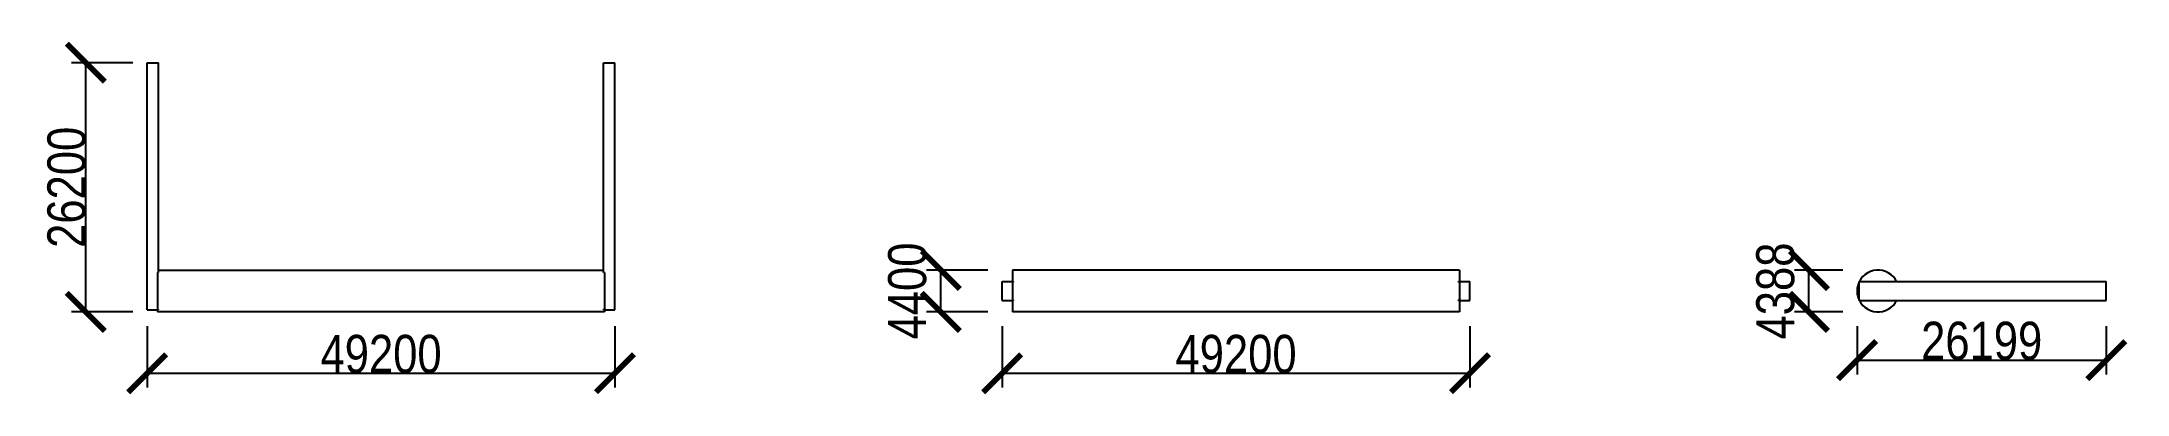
# Model space of a CAD drawing. Header units: millimetres. Extents: x -111 to 2082, y -87 to 284.
import ezdxf

# ---------------------------------------------------------------- set-up
doc = ezdxf.new("R2010")
doc.units = ezdxf.units.MM
doc.layers.add('DIM', color=5, linetype='Continuous')
doc.layers.add('OUTLINE', color=7, linetype='Continuous')
doc.styles.add('OpenSansCondensed-Light', font='OpenSansCondensed-Light.ttf')
doc.dimstyles.new('EZDXF', dxfattribs={"dimtxt": 0.25, "dimasz": 0.175, "dimexe": 0.375, "dimexo": 0.125, "dimgap": 0.1, "dimtad": 1, "dimlfac": 100, "dimzin": 12, "dimdsep": 46, "dimtxsty": 'OpenSansCondensed-Light', "dimblk": 'ARCHTICK', "dimcen": 2.5, "dimazin": 3, "dimtfac": 0.5, "dimtmove": 2, "dimatfit": 3})

# ---------------------------------------------------------------- blocks, each defined once
blk = doc.blocks.new('_ARCHTICK')
at = {"color": 0, "linetype": 'BYBLOCK', "const_width": 0.15}
blk.add_lwpolyline([(-0.5, -0.5), (0.5, 0.5)], dxfattribs=at)

msp = doc.modelspace()

# ---------------------------------------------------------------- linework, layer by layer
at = {"layer": 'OUTLINE'}
for points in [[(0, 2), (0, 262)], [(0, 262), (12, 262)], [(12, 41.596), (12, 262)], [(480, 41.596), (480, 262)], [(480, 262), (492, 262)], [(492, 2), (492, 262)], [(12, 44), (480, 44)], [(910.12, 44), (910.12, 43.2), (910.12, 42.4), (910.12, 41.6), (910.12, 40.8), (910.12, 40), (910.12, 39.2), (910.12, 38.4), (910.12, 37.6), (910.12, 36.8), (910.12, 36), (910.12, 35.2), (910.12, 34.4), (910.12, 33.6), (910.12, 32.8), (910.12, 32)], [(1380.12, 44), (910.12, 44)], [(1380.12, 44), (1380.12, 43.2), (1380.12, 42.4), (1380.12, 41.6), (1380.12, 40.8), (1380.12, 40), (1380.12, 39.2), (1380.12, 38.4), (1380.12, 37.6), (1380.12, 36.8), (1380.12, 36), (1380.12, 35.2), (1380.12, 34.4), (1380.12, 33.6), (1380.12, 32.8), (1380.12, 32)], [(1839.827, 31.941), (1838.157, 34.695), (1836.103, 37.175), (1833.708, 39.329), (1831.025, 41.111), (1828.111, 42.481), (1825.027, 43.412), (1821.841, 43.882), (1818.621, 43.882), (1815.434, 43.412), (1812.351, 42.481), (1809.437, 41.111), (1806.754, 39.329), (1804.359, 37.175), (1802.305, 34.695), (1800.635, 31.941)], [(12, 41.596), (11, 41.596)], [(11, 41.596), (11, 38.983), (11, 36.37), (11, 33.758), (11, 31.145), (11, 28.532), (11, 25.919), (11, 23.306), (11, 20.694), (11, 18.081), (11, 15.468), (11, 12.855), (11, 10.242), (11, 7.63), (11, 5.017), (11, 2.404)], [(481, 41.596), (480, 41.596)], [(481, 41.596), (481, 38.983), (481, 36.37), (481, 33.758), (481, 31.145), (481, 28.532), (481, 25.919), (481, 23.306), (481, 20.694), (481, 18.081), (481, 15.468), (481, 12.855), (481, 10.242), (481, 7.63), (481, 5.017), (481, 2.404)], [(899.12, 12), (899.12, 32)], [(899.12, 32), (911.12, 32)], [(911.12, 31.165), (910.12, 31.165)], [(910.12, 31.165), (910.12, 29.943), (910.12, 28.721), (910.12, 27.499), (910.12, 26.277), (910.12, 25.055), (910.12, 23.833), (910.12, 22.611), (910.12, 21.389), (910.12, 20.167), (910.12, 18.945), (910.12, 17.723), (910.12, 16.501), (910.12, 15.279), (910.12, 14.057), (910.12, 12.835)], [(911.12, 31.165), (911.12, 32)], [(1379.12, 32), (1391.12, 32)], [(1379.12, 31.165), (1379.12, 32)], [(1380.12, 31.165), (1379.12, 31.165)], [(1380.12, 31.165), (1380.12, 29.943), (1380.12, 28.721), (1380.12, 27.499), (1380.12, 26.277), (1380.12, 25.055), (1380.12, 23.833), (1380.12, 22.611), (1380.12, 21.389), (1380.12, 20.167), (1380.12, 18.945), (1380.12, 17.723), (1380.12, 16.501), (1380.12, 15.279), (1380.12, 14.057), (1380.12, 12.835)], [(1391.12, 12), (1391.12, 32)], [(1800.231, 31.106), (1799.739, 29.946), (1799.314, 28.759), (1798.958, 27.55), (1798.672, 26.323), (1798.456, 25.081), (1798.312, 23.829), (1798.24, 22.571), (1798.24, 21.311), (1798.312, 20.053), (1798.456, 18.801), (1798.672, 17.559), (1798.958, 16.332), (1799.314, 15.123), (1799.739, 13.936), (1800.231, 12.776)], [(1800.231, 11.941), (1800.231, 31.941)], [(1800.231, 31.941), (2060.231, 31.941)], [(2060.231, 11.941), (2060.231, 31.941)], [(0, 2), (12, 2)], [(12, 2.404), (11, 2.404)], [(11, 2), (11, 1.867), (11, 1.733), (11, 1.6), (11, 1.467), (11, 1.333), (11, 1.2), (11, 1.067), (11, 0.933), (11, 0.8), (11, 0.667), (11, 0.533), (11, 0.4), (11, 0.267), (11, 0.133), (11, 0)], [(481, 0), (11, 0)], [(12, 2), (12, 2.404)], [(481, 2.404), (480, 2.404)], [(480, 2), (480, 2.404)], [(480, 2), (492, 2)], [(481, 2), (481, 1.867), (481, 1.733), (481, 1.6), (481, 1.467), (481, 1.333), (481, 1.2), (481, 1.067), (481, 0.933), (481, 0.8), (481, 0.667), (481, 0.533), (481, 0.4), (481, 0.267), (481, 0.133), (481, 0)], [(899.12, 12), (911.12, 12)], [(911.12, 12.835), (910.12, 12.835)], [(910.12, 12), (910.12, 11.2), (910.12, 10.4), (910.12, 9.6), (910.12, 8.8), (910.12, 8), (910.12, 7.2), (910.12, 6.4), (910.12, 5.6), (910.12, 4.8), (910.12, 4), (910.12, 3.2), (910.12, 2.4), (910.12, 1.6), (910.12, 0.8), (910.12, 0)], [(1380.12, 0), (910.12, 0)], [(911.12, 12), (911.12, 12.835)], [(1380.12, 12.835), (1379.12, 12.835)], [(1379.12, 12), (1379.12, 12.835)], [(1379.12, 12), (1391.12, 12)], [(1380.12, 12), (1380.12, 11.2), (1380.12, 10.4), (1380.12, 9.6), (1380.12, 8.8), (1380.12, 8), (1380.12, 7.2), (1380.12, 6.4), (1380.12, 5.6), (1380.12, 4.8), (1380.12, 4), (1380.12, 3.2), (1380.12, 2.4), (1380.12, 1.6), (1380.12, 0.8), (1380.12, 0)], [(1800.231, 11.941), (2060.231, 11.941)], [(1800.635, 11.941), (1802.305, 9.187), (1804.359, 6.707), (1806.754, 4.553), (1809.437, 2.771), (1812.351, 1.401), (1815.434, 0.47), (1818.621, 0), (1821.841, 0), (1825.027, 0.47), (1828.111, 1.401), (1831.025, 2.771), (1833.708, 4.553), (1836.103, 6.707), (1838.157, 9.187), (1839.827, 11.941)]]:
    msp.add_lwpolyline(points, dxfattribs=at)

# ---------------------------------------------------------------- dimensions: what is measured, and where the dimension line sits
at = {"layer": 'DIM'}
for base, p1, p2 in [((-64.52, 0), (0, 0), (0, 262)), ((834.6, 0), (899.12, 0), (899.12, 44)), ((1747.521, 0), (1798.24, 0), (1798.24, 43.882))]:
    msp.add_linear_dim(base=base, p1=p1, p2=p2, angle=90, dimstyle='EZDXF', override={"dimtxt": 40, "dimasz": 40, "dimexe": 15, "dimexo": 15, "dimdec": 0}, dxfattribs=at).render()
for base, p1, p2 in [((0, -64.52), (0, 0), (492, 0)), ((899.12, -64.52), (899.12, 0), (1391.12, 0)), ((1798.24, -50.719), (1798.24, 0), (2060.231, 0))]:
    msp.add_linear_dim(base=base, p1=p1, p2=p2, dimstyle='EZDXF', override={"dimtxt": 40, "dimasz": 40, "dimexe": 15, "dimexo": 15, "dimdec": 0}, dxfattribs=at).render()

doc.saveas('drawing.dxf')
